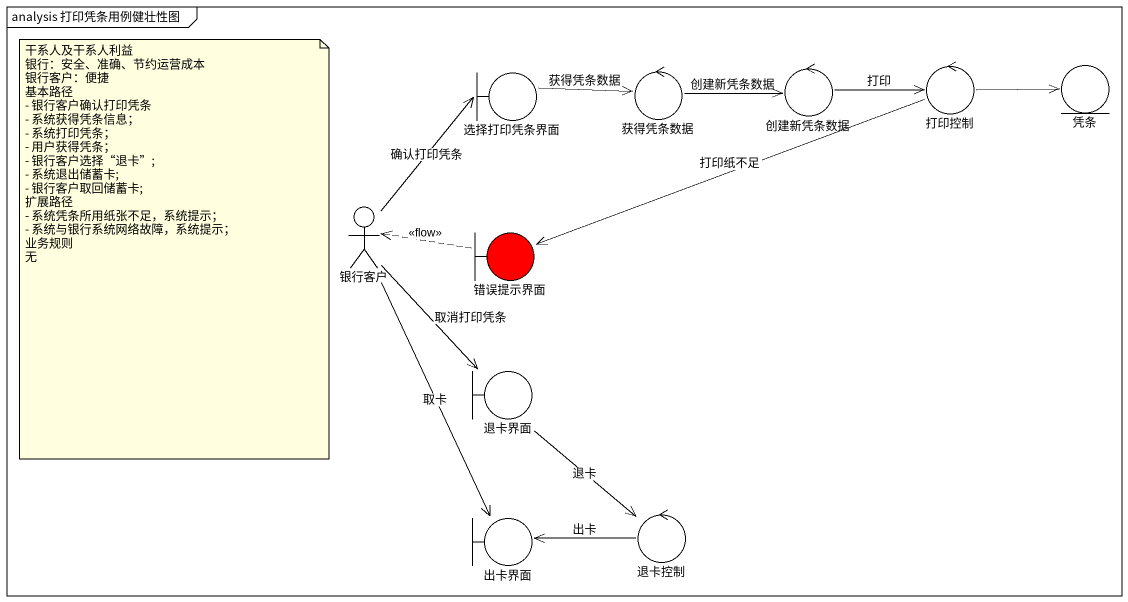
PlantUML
@startuml
mainframe analysis 打印凭条用例健壮性图
boundary 选择打印凭条界面
control 获得凭条数据
control 创建新凭条数据
control 打印控制
entity 凭条
actor 银行客户
boundary 错误提示界面 #FF0000
boundary 退卡界面
boundary 出卡界面
control 退卡控制
选择打印凭条界面 -right-> 获得凭条数据 : 获得凭条数据
获得凭条数据 -right-> 创建新凭条数据 : 创建新凭条数据
创建新凭条数据 -right-> 打印控制 : 打印
打印控制 -right-> 凭条
打印控制 -left-> 错误提示界面 : 打印纸不足
银行客户 -up-> 选择打印凭条界面 : 确认打印凭条
银行客户 --> 退卡界面 : 取消打印凭条
银行客户 --> 出卡界面 : 取卡
错误提示界面 .left.> 银行客户 : <<flow>>
退卡界面 --> 退卡控制 : 退卡
退卡控制 -left-> 出卡界面 : 出卡
note as N1
  干系人及干系人利益
  银行：安全、准确、节约运营成本
  银行客户：便捷
  基本路径
  - 银行客户确认打印凭条
  - 系统获得凭条信息；
  - 系统打印凭条；
  - 用户获得凭条；
  - 银行客户选择“退卡”;
  - 系统退出储蓄卡;
  - 银行客户取回储蓄卡;
  扩展路径
  - 系统凭条所用纸张不足，系统提示；
  - 系统与银行系统网络故障，系统提示；
  业务规则
  无
end note
@enduml
